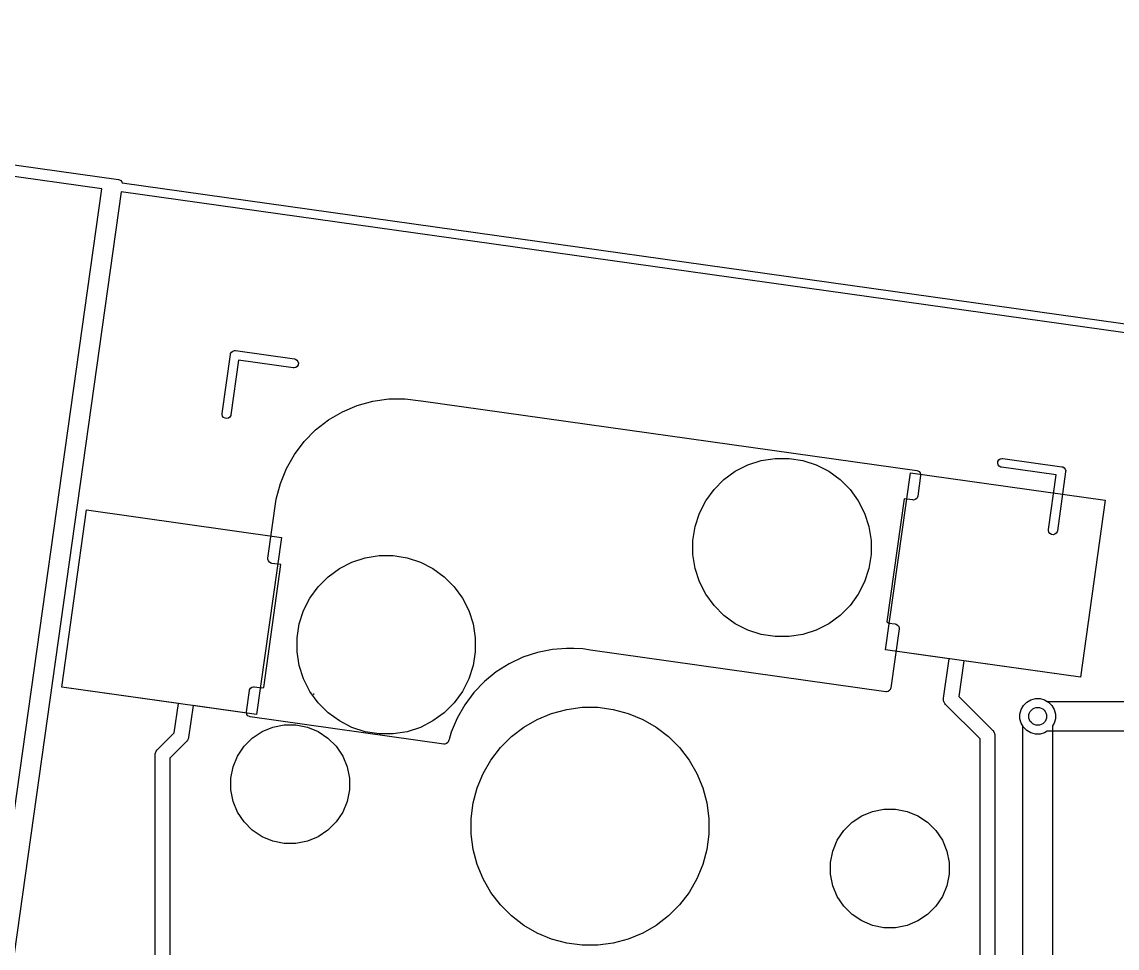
# Model space of a CAD drawing. Header units: millimetres. Extents: x 14 to 286, y -133 to -45.
# Drawn here: x 120.69 to 139.07, y -66.13 to -50.59 of the extents above; entities that cross this region are included whole.
import ezdxf

# ---------------------------------------------------------------- set-up
doc = ezdxf.new("R2010")
doc.units = ezdxf.units.MM
for name, color, linetype, true_color in [('B.Cu', 153, 'CONTINUOUS', 0x4d7fc4), ('B.Mask', 4, 'CONTINUOUS', 0x02ffee), ('B.Paste', 132, 'CONTINUOUS', 0x00c2c2), ('B.Silkscreen', 31, 'CONTINUOUS', 0xe8b2a7), ('F.Cu', 13, 'CONTINUOUS', 0xc83434), ('F.Mask', 201, 'CONTINUOUS', 0xd864ff), ('F.Silkscreen', 41, 'CONTINUOUS', 0xf2eda1), ('User.Drawings', 9, 'CONTINUOUS', 0xc2c2c2)]:
    doc.layers.add(name, color=color, linetype=linetype, true_color=true_color)

msp = doc.modelspace()

# ---------------------------------------------------------------- linework, layer by layer
at = {"layer": 'B.Cu', "linetype": 'CONTINUOUS'}
for p, q in [((135.183613, -61.126508), (135.601132, -58.155704)), ((135.601132, -58.155704), (138.869017, -58.614976)), ((121.362467, -61.749035), (121.779986, -58.778231)), ((121.779986, -58.778231), (125.047871, -59.237503)), ((138.869017, -58.614976), (138.451498, -61.58578)), ((125.047871, -59.237503), (124.630352, -62.208307)), ((136.248153, -61.276119), (135.183613, -61.126508)), ((136.155216, -61.937403), (136.248153, -61.276119)), ((136.495721, -61.310913), (136.411457, -61.910481)), ((138.451498, -61.58578), (136.495721, -61.310913)), ((123.318249, -62.023902), (121.362467, -61.749035)), ((136.411457, -61.910481), (136.981489, -62.480512)), ((123.248754, -62.518369), (123.318249, -62.023902)), ((123.565815, -62.058695), (123.490483, -62.594697)), ((124.630352, -62.208307), (123.565815, -62.058695)), ((136.154201, -61.961886), (136.155216, -61.937403)), ((136.156402, -61.970397), (136.154201, -61.961886)), ((136.156402, -61.979187), (136.156402, -61.970397)), ((136.162452, -61.993792), (136.156402, -61.979187)), ((136.166412, -62.009105), (136.162452, -61.993792)), ((136.171704, -62.016127), (136.166412, -62.009105)), ((136.175067, -62.024246), (136.171704, -62.016127)), ((136.190612, -62.043188), (136.175067, -62.024246)), ((136.7681, -62.620676), (136.190612, -62.043188)), ((137.457636, -62.125895), (137.496794, -62.058072)), ((137.496794, -62.058072), (137.552172, -62.002694)), ((137.552172, -62.002694), (137.619995, -61.963536)), ((137.619995, -61.963536), (137.695642, -61.943267)), ((137.695642, -61.943267), (137.773958, -61.943267)), ((137.773958, -61.943267), (137.849605, -61.963536)), ((137.849605, -61.963536), (137.917428, -62.002694)), ((137.917428, -62.002694), (137.972806, -62.058072)), ((137.972806, -62.058072), (138.011964, -62.125895)), ((137.437367, -62.201542), (137.457636, -62.125895)), ((137.437367, -62.279858), (137.437367, -62.201542)), ((137.457636, -62.355505), (137.437367, -62.279858)), ((138.011964, -62.125895), (138.032233, -62.201542)), ((138.032233, -62.279858), (138.011964, -62.355505)), ((138.032233, -62.201542), (138.032233, -62.279858)), ((137.4848, -62.402553), (137.457636, -62.355505)), ((137.4848, -74.076699), (137.4848, -62.402553)), ((138.011964, -62.355505), (137.9848, -62.402553)), ((137.9848, -62.402553), (137.9848, -73.952366)), ((122.963012, -62.804112), (123.248754, -62.518369)), ((123.47007, -62.647309), (123.461839, -62.657339)), ((123.470634, -62.646746), (123.47007, -62.647309)), ((123.476685, -62.632136), (123.470634, -62.646746)), ((123.484711, -62.618512), (123.476685, -62.632136)), ((123.488071, -62.604647), (123.484711, -62.618512)), ((123.489298, -62.601686), (123.488071, -62.604647)), ((123.490483, -62.594697), (123.489298, -62.599586)), ((123.489298, -62.599586), (123.489298, -62.601686)), ((136.7681, -68.532724), (136.7681, -62.620676)), ((136.981489, -62.480512), (136.997034, -62.499454)), ((136.997034, -62.499454), (137.015698, -62.544514)), ((137.015698, -62.544514), (137.0181, -62.5689)), ((137.0181, -62.5689), (137.0181, -68.5845)), ((122.928802, -62.868114), (122.947466, -62.823054)), ((122.947466, -62.823054), (122.947471, -62.823048)), ((122.947471, -62.823048), (122.963012, -62.804112)), ((123.454988, -62.665688), (123.1764, -62.944276)), ((123.458017, -62.661996), (123.454988, -62.665688)), ((123.459957, -62.660535), (123.458017, -62.661996)), ((123.461839, -62.657339), (123.459957, -62.660535)), ((122.9264, -62.8925), (122.928802, -62.868114)), ((122.9264, -74.428431), (122.9264, -62.8925)), ((123.1764, -62.944276), (123.1764, -74.463))]:
    msp.add_line(p, q, dxfattribs=at)
at = {"layer": 'B.Cu'}
msp.add_circle((137.7348, -62.2407), 0.15, dxfattribs=at)
at = {"layer": 'B.Mask', "linetype": 'CONTINUOUS'}
for p, q in [((132.662132, -58.128978), (132.871855, -58.022119)), ((132.871855, -58.022119), (133.095712, -57.949383)), ((133.095712, -57.949383), (133.328191, -57.912562)), ((133.328191, -57.912562), (133.563569, -57.912562)), ((133.563569, -57.912562), (133.796048, -57.949383)), ((133.796048, -57.949383), (134.019905, -58.022119)), ((134.019905, -58.022119), (134.229628, -58.128978)), ((132.471708, -58.267329), (132.662132, -58.128978)), ((134.229628, -58.128978), (134.420052, -58.267329)), ((135.183613, -61.126508), (135.601132, -58.155704)), ((135.601132, -58.155704), (138.869017, -58.614976)), ((132.305271, -58.433766), (132.471708, -58.267329)), ((134.420052, -58.267329), (134.586489, -58.433766)), ((132.16692, -58.62419), (132.305271, -58.433766)), ((134.586489, -58.433766), (134.72484, -58.62419)), ((121.362467, -61.749035), (121.779986, -58.778231)), ((121.779986, -58.778231), (125.047871, -59.237503)), ((132.060061, -58.833913), (132.16692, -58.62419)), ((134.72484, -58.62419), (134.831699, -58.833913)), ((138.869017, -58.614976), (138.451498, -61.58578)), ((131.987325, -59.05777), (132.060061, -58.833913)), ((134.831699, -58.833913), (134.904435, -59.05777)), ((131.950504, -59.290249), (131.987325, -59.05777)), ((134.904435, -59.05777), (134.941256, -59.290249)), ((125.047871, -59.237503), (124.630352, -62.208307)), ((131.950504, -59.525627), (131.950504, -59.290249)), ((134.941256, -59.290249), (134.941256, -59.525627)), ((131.987325, -59.758106), (131.950504, -59.525627)), ((134.941256, -59.525627), (134.904435, -59.758106)), ((126.02043, -59.76051), (126.230153, -59.653651)), ((126.230153, -59.653651), (126.45401, -59.580915)), ((126.45401, -59.580915), (126.686489, -59.544094)), ((126.686489, -59.544094), (126.921867, -59.544094)), ((126.921867, -59.544094), (127.154346, -59.580915)), ((127.154346, -59.580915), (127.378203, -59.653651)), ((127.378203, -59.653651), (127.587926, -59.76051)), ((125.830006, -59.898861), (126.02043, -59.76051)), ((127.587926, -59.76051), (127.77835, -59.898861)), ((132.060061, -59.981963), (131.987325, -59.758106)), ((134.904435, -59.758106), (134.831699, -59.981963)), ((125.525218, -60.255722), (125.663569, -60.065298)), ((125.663569, -60.065298), (125.830006, -59.898861)), ((127.77835, -59.898861), (127.944787, -60.065298)), ((127.944787, -60.065298), (128.083138, -60.255722)), ((132.16692, -60.191686), (132.060061, -59.981963)), ((134.831699, -59.981963), (134.72484, -60.191686)), ((125.418359, -60.465445), (125.525218, -60.255722)), ((128.083138, -60.255722), (128.189997, -60.465445)), ((132.305271, -60.38211), (132.16692, -60.191686)), ((134.72484, -60.191686), (134.586489, -60.38211)), ((132.471708, -60.548547), (132.305271, -60.38211)), ((134.586489, -60.38211), (134.420052, -60.548547)), ((125.345623, -60.689302), (125.418359, -60.465445)), ((128.189997, -60.465445), (128.262733, -60.689302)), ((132.662132, -60.686898), (132.471708, -60.548547)), ((134.420052, -60.548547), (134.229628, -60.686898)), ((125.308802, -60.921781), (125.345623, -60.689302)), ((128.262733, -60.689302), (128.299554, -60.921781)), ((132.871855, -60.793757), (132.662132, -60.686898)), ((133.095712, -60.866493), (132.871855, -60.793757)), ((134.019905, -60.793757), (133.796048, -60.866493)), ((134.229628, -60.686898), (134.019905, -60.793757)), ((125.308802, -61.157159), (125.308802, -60.921781)), ((128.299554, -60.921781), (128.299554, -61.157159)), ((133.328191, -60.903314), (133.095712, -60.866493)), ((133.563569, -60.903314), (133.328191, -60.903314)), ((133.796048, -60.866493), (133.563569, -60.903314)), ((125.345623, -61.389638), (125.308802, -61.157159)), ((128.299554, -61.157159), (128.262733, -61.389638)), ((138.451498, -61.58578), (135.183613, -61.126508)), ((125.418359, -61.613495), (125.345623, -61.389638)), ((128.262733, -61.389638), (128.189997, -61.613495)), ((125.525218, -61.823218), (125.418359, -61.613495)), ((128.189997, -61.613495), (128.083138, -61.823218)), ((124.630352, -62.208307), (121.362467, -61.749035)), ((125.663569, -62.013642), (125.525218, -61.823218)), ((128.083138, -61.823218), (127.944787, -62.013642)), ((125.830006, -62.180079), (125.663569, -62.013642)), ((127.944787, -62.013642), (127.77835, -62.180079)), ((129.833419, -62.123429), (130.092794, -62.089282)), ((130.092794, -62.089282), (130.354406, -62.089282)), ((130.354406, -62.089282), (130.613781, -62.123429)), ((126.02043, -62.31843), (125.830006, -62.180079)), ((127.77835, -62.180079), (127.587926, -62.31843)), ((129.339023, -62.291255), (129.580721, -62.19114)), ((129.580721, -62.19114), (129.833419, -62.123429)), ((130.613781, -62.123429), (130.866479, -62.19114)), ((130.866479, -62.19114), (131.108177, -62.291255)), ((124.721641, -62.49608), (124.902753, -62.421061)), ((124.902753, -62.421061), (125.095021, -62.382816)), ((125.095021, -62.382816), (125.291055, -62.382816)), ((125.291055, -62.382816), (125.483323, -62.421061)), ((125.483323, -62.421061), (125.664435, -62.49608)), ((126.230153, -62.425289), (126.02043, -62.31843)), ((126.45401, -62.498025), (126.230153, -62.425289)), ((127.378203, -62.425289), (127.154346, -62.498025)), ((127.587926, -62.31843), (127.378203, -62.425289)), ((128.904908, -62.58132), (129.11246, -62.422061)), ((129.11246, -62.422061), (129.339023, -62.291255)), ((131.108177, -62.291255), (131.33474, -62.422061)), ((131.33474, -62.422061), (131.542292, -62.58132)), ((124.420028, -62.743608), (124.558645, -62.604991)), ((124.558645, -62.604991), (124.721641, -62.49608)), ((125.664435, -62.49608), (125.827431, -62.604991)), ((125.827431, -62.604991), (125.966048, -62.743608)), ((126.686489, -62.534846), (126.45401, -62.498025)), ((126.921867, -62.534846), (126.686489, -62.534846)), ((127.154346, -62.498025), (126.921867, -62.534846)), ((128.71992, -62.766308), (128.904908, -62.58132)), ((131.542292, -62.58132), (131.72728, -62.766308)), ((124.311117, -62.906604), (124.420028, -62.743608)), ((125.966048, -62.743608), (126.074959, -62.906604)), ((128.560661, -62.97386), (128.71992, -62.766308)), ((131.72728, -62.766308), (131.886539, -62.97386)), ((124.236098, -63.087716), (124.311117, -62.906604)), ((126.074959, -62.906604), (126.149978, -63.087716)), ((128.429855, -63.200423), (128.560661, -62.97386)), ((131.886539, -62.97386), (132.017345, -63.200423)), ((124.197853, -63.279984), (124.236098, -63.087716)), ((126.149978, -63.087716), (126.188223, -63.279984)), ((128.32974, -63.442121), (128.429855, -63.200423)), ((132.017345, -63.200423), (132.11746, -63.442121)), ((124.197853, -63.476018), (124.197853, -63.279984)), ((126.188223, -63.279984), (126.188223, -63.476018)), ((124.236098, -63.668286), (124.197853, -63.476018)), ((126.188223, -63.476018), (126.149978, -63.668286)), ((128.262029, -63.694819), (128.32974, -63.442121)), ((132.11746, -63.442121), (132.185171, -63.694819)), ((124.311117, -63.849398), (124.236098, -63.668286)), ((126.149978, -63.668286), (126.074959, -63.849398)), ((128.227882, -63.954194), (128.262029, -63.694819)), ((132.185171, -63.694819), (132.219318, -63.954194)), ((124.420028, -64.012394), (124.311117, -63.849398)), ((126.074959, -63.849398), (125.966048, -64.012394)), ((134.619769, -64.018989), (134.782765, -63.910078)), ((134.782765, -63.910078), (134.963877, -63.835059)), ((134.963877, -63.835059), (135.156145, -63.796814)), ((135.156145, -63.796814), (135.352179, -63.796814)), ((135.352179, -63.796814), (135.544447, -63.835059)), ((135.544447, -63.835059), (135.725559, -63.910078)), ((135.725559, -63.910078), (135.888555, -64.018989)), ((124.558645, -64.151011), (124.420028, -64.012394)), ((125.966048, -64.012394), (125.827431, -64.151011)), ((128.227882, -64.215806), (128.227882, -63.954194)), ((132.219318, -63.954194), (132.219318, -64.215806)), ((134.481152, -64.157606), (134.619769, -64.018989)), ((135.888555, -64.018989), (136.027172, -64.157606)), ((124.721641, -64.259922), (124.558645, -64.151011)), ((124.902753, -64.334941), (124.721641, -64.259922)), ((125.664435, -64.259922), (125.483323, -64.334941)), ((125.827431, -64.151011), (125.664435, -64.259922)), ((128.262029, -64.475181), (128.227882, -64.215806)), ((132.219318, -64.215806), (132.185171, -64.475181)), ((134.372241, -64.320602), (134.481152, -64.157606)), ((136.027172, -64.157606), (136.136083, -64.320602)), ((125.095021, -64.373186), (124.902753, -64.334941)), ((125.291055, -64.373186), (125.095021, -64.373186)), ((125.483323, -64.334941), (125.291055, -64.373186)), ((128.32974, -64.727879), (128.262029, -64.475181)), ((132.185171, -64.475181), (132.11746, -64.727879)), ((134.297222, -64.501714), (134.372241, -64.320602)), ((136.136083, -64.320602), (136.211102, -64.501714)), ((134.258977, -64.693982), (134.297222, -64.501714)), ((136.211102, -64.501714), (136.249347, -64.693982)), ((128.429855, -64.969577), (128.32974, -64.727879)), ((132.11746, -64.727879), (132.017345, -64.969577)), ((134.258977, -64.890016), (134.258977, -64.693982)), ((136.249347, -64.693982), (136.249347, -64.890016)), ((128.560661, -65.19614), (128.429855, -64.969577)), ((132.017345, -64.969577), (131.886539, -65.19614)), ((134.297222, -65.082284), (134.258977, -64.890016)), ((136.249347, -64.890016), (136.211102, -65.082284)), ((128.71992, -65.403692), (128.560661, -65.19614)), ((131.886539, -65.19614), (131.72728, -65.403692)), ((134.372241, -65.263396), (134.297222, -65.082284)), ((136.211102, -65.082284), (136.136083, -65.263396)), ((128.904908, -65.58868), (128.71992, -65.403692)), ((131.72728, -65.403692), (131.542292, -65.58868)), ((134.481152, -65.426392), (134.372241, -65.263396)), ((136.136083, -65.263396), (136.027172, -65.426392)), ((129.11246, -65.747939), (128.904908, -65.58868)), ((131.542292, -65.58868), (131.33474, -65.747939)), ((134.619769, -65.565009), (134.481152, -65.426392)), ((134.782765, -65.67392), (134.619769, -65.565009)), ((135.888555, -65.565009), (135.725559, -65.67392)), ((136.027172, -65.426392), (135.888555, -65.565009)), ((129.339023, -65.878745), (129.11246, -65.747939)), ((131.33474, -65.747939), (131.108177, -65.878745)), ((134.963877, -65.748939), (134.782765, -65.67392)), ((135.156145, -65.787184), (134.963877, -65.748939)), ((135.544447, -65.748939), (135.352179, -65.787184)), ((135.725559, -65.67392), (135.544447, -65.748939)), ((129.580721, -65.97886), (129.339023, -65.878745)), ((131.108177, -65.878745), (130.866479, -65.97886)), ((135.352179, -65.787184), (135.156145, -65.787184)), ((129.833419, -66.046571), (129.580721, -65.97886)), ((130.092794, -66.080718), (129.833419, -66.046571)), ((130.354406, -66.080718), (130.092794, -66.080718)), ((130.613781, -66.046571), (130.354406, -66.080718)), ((130.866479, -65.97886), (130.613781, -66.046571))]:
    msp.add_line(p, q, dxfattribs=at)
at = {"layer": 'B.Paste', "linetype": 'CONTINUOUS'}
for p, q in [((135.183613, -61.126508), (135.601132, -58.155704)), ((135.601132, -58.155704), (138.869017, -58.614976)), ((121.362467, -61.749035), (121.779986, -58.778231)), ((121.779986, -58.778231), (125.047871, -59.237503)), ((138.869017, -58.614976), (138.451498, -61.58578)), ((125.047871, -59.237503), (124.630352, -62.208307)), ((138.451498, -61.58578), (135.183613, -61.126508)), ((124.630352, -62.208307), (121.362467, -61.749035))]:
    msp.add_line(p, q, dxfattribs=at)
at = {"layer": 'B.Silkscreen', "linetype": 'CONTINUOUS'}
for p, q in [((126.320667, -57.024309), (126.582676, -56.952201)), ((126.582676, -56.952201), (126.851854, -56.914908)), ((126.851854, -56.914908), (127.123598, -56.91307)), ((127.123598, -56.91307), (127.387725, -56.946026)), ((127.387725, -56.946026), (127.389561, -56.946103)), ((127.389561, -56.946103), (135.707814, -58.115157)), ((125.835895, -57.267463), (126.070313, -57.129999)), ((126.070313, -57.129999), (126.320667, -57.024309)), ((125.621426, -57.434349), (125.835895, -57.267463)), ((125.430574, -57.627801), (125.621426, -57.434349)), ((125.266605, -57.844508), (125.430574, -57.627801)), ((125.132326, -58.080764), (125.266605, -57.844508)), ((125.030032, -58.332526), (125.132326, -58.080764)), ((135.707814, -58.115157), (135.722103, -58.11862)), ((135.722103, -58.11862), (135.747317, -58.133473)), ((135.771646, -58.199865), (135.722935, -58.546459)), ((135.747317, -58.133473), (135.764928, -58.156843)), ((135.764928, -58.156843), (135.770655, -58.178989)), ((135.770655, -58.178989), (135.772255, -58.185175)), ((135.772255, -58.185175), (135.771646, -58.199865)), ((124.961476, -58.595486), (125.030032, -58.332526)), ((124.821689, -59.589449), (124.960862, -58.599181)), ((124.960862, -58.599181), (124.961571, -58.596251)), ((124.961571, -58.596251), (124.961476, -58.595486)), ((135.494638, -58.59011), (135.204398, -60.655278)), ((135.638226, -58.610291), (135.494638, -58.59011)), ((135.652906, -58.610899), (135.638226, -58.610291)), ((135.652917, -58.610901), (135.652906, -58.610899)), ((135.681249, -58.603573), (135.652917, -58.610901)), ((135.704619, -58.585962), (135.681249, -58.603573)), ((135.719472, -58.560748), (135.704619, -58.585962)), ((135.722935, -58.546459), (135.719472, -58.560748)), ((124.749611, -61.754924), (125.039014, -59.695728)), ((124.821079, -59.604139), (124.821689, -59.589449)), ((124.828407, -59.632471), (124.821079, -59.604139)), ((124.846018, -59.655841), (124.828407, -59.632471)), ((124.871232, -59.670694), (124.846018, -59.655841)), ((124.885521, -59.674157), (124.871232, -59.670694)), ((125.039014, -59.695728), (124.885521, -59.674157)), ((135.204398, -60.655278), (135.237127, -60.674557)), ((135.237127, -60.674557), (135.345964, -60.689854)), ((135.409796, -60.774562), (135.270622, -61.76483)), ((135.345964, -60.689854), (135.360253, -60.693317)), ((135.360253, -60.693317), (135.385467, -60.70817)), ((135.385467, -60.70817), (135.403078, -60.73154)), ((135.403078, -60.73154), (135.410406, -60.759872)), ((135.410406, -60.759872), (135.409796, -60.774562)), ((129.342771, -61.167928), (129.099318, -61.248369)), ((129.594213, -61.117757), (129.342771, -61.167928)), ((129.831188, -61.100004), (129.594213, -61.117757)), ((129.950623, -61.104625), (129.831188, -61.100004)), ((129.955158, -61.103595), (129.950623, -61.104625)), ((130.106006, -61.110751), (129.955158, -61.103595)), ((130.232355, -61.132451), (130.106006, -61.110751)), ((130.232849, -61.132379), (130.232355, -61.132451)), ((130.234574, -61.132797), (130.232849, -61.132379)), ((135.185914, -61.828662), (130.234574, -61.132797)), ((128.867482, -61.357879), (128.650721, -61.494827)), ((129.099318, -61.248369), (128.867482, -61.357879)), ((128.650721, -61.494827), (128.452265, -61.65717)), ((128.452265, -61.65717), (128.275073, -61.842489)), ((124.459839, -62.164146), (124.509941, -61.80765)), ((124.509941, -61.80765), (124.513404, -61.79336)), ((124.513404, -61.79336), (124.528257, -61.768146)), ((124.528257, -61.768146), (124.551627, -61.750535)), ((124.551627, -61.750535), (124.553154, -61.75014)), ((124.553154, -61.75014), (124.579959, -61.743207)), ((124.579959, -61.743207), (124.594649, -61.743817)), ((124.594649, -61.743817), (124.720028, -61.761438)), ((124.720028, -61.761438), (124.745823, -61.754767)), ((124.745823, -61.754767), (124.749611, -61.754924)), ((125.58481, -61.862624), (125.583759, -61.86768)), ((125.583759, -61.86768), (125.594107, -61.869134)), ((125.594107, -61.869134), (125.58481, -61.862624)), ((128.275073, -61.842489), (128.121786, -62.048021)), ((135.200603, -61.829271), (135.185914, -61.828662)), ((135.200604, -61.829272), (135.200603, -61.829271)), ((135.200605, -61.829272), (135.200604, -61.829271)), ((135.200604, -61.829271), (135.200604, -61.829272)), ((135.228936, -61.821944), (135.200605, -61.829272)), ((135.252306, -61.804333), (135.228936, -61.821944)), ((135.267159, -61.779119), (135.252306, -61.804333)), ((135.270622, -61.76483), (135.267159, -61.779119)), ((128.121786, -62.048021), (127.99469, -62.270702)), ((124.459229, -62.178836), (124.459839, -62.164146)), ((124.466557, -62.207168), (124.459229, -62.178836)), ((124.484168, -62.230538), (124.466557, -62.207168)), ((124.509382, -62.245391), (124.484168, -62.230538)), ((124.523671, -62.248854), (124.509382, -62.245391)), ((127.77175, -62.705342), (124.523671, -62.248854)), ((127.99469, -62.270702), (127.895679, -62.507212)), ((127.855334, -62.639154), (127.852995, -62.655799)), ((127.861018, -62.630637), (127.855334, -62.639154)), ((127.895679, -62.507212), (127.861018, -62.630637)), ((127.78644, -62.705952), (127.77175, -62.705342)), ((127.814772, -62.698624), (127.78644, -62.705952)), ((127.838142, -62.681013), (127.814772, -62.698624)), ((127.852995, -62.655799), (127.838142, -62.681013))]:
    msp.add_line(p, q, dxfattribs=at)
at = {"layer": 'F.Cu', "linetype": 'CONTINUOUS'}
for p, q in [((137.457636, -62.125895), (137.496794, -62.058072)), ((137.496794, -62.058072), (137.552172, -62.002694)), ((137.552172, -62.002694), (137.619995, -61.963536)), ((137.619995, -61.963536), (137.695642, -61.943267)), ((137.695642, -61.943267), (137.773958, -61.943267)), ((137.773958, -61.943267), (137.849605, -61.963536)), ((137.849605, -61.963536), (137.896654, -61.9907)), ((137.896654, -61.9907), (141.84804, -61.9907)), ((137.437367, -62.201542), (137.457636, -62.125895)), ((137.437367, -62.279858), (137.437367, -62.201542)), ((137.457636, -62.355505), (137.437367, -62.279858)), ((137.496794, -62.423328), (137.457636, -62.355505)), ((137.552172, -62.478706), (137.496794, -62.423328)), ((137.619995, -62.517864), (137.552172, -62.478706)), ((137.695642, -62.538133), (137.619995, -62.517864)), ((137.773958, -62.538133), (137.695642, -62.538133)), ((137.849605, -62.517864), (137.773958, -62.538133)), ((137.896654, -62.4907), (137.849605, -62.517864)), ((141.774799, -62.4907), (137.896654, -62.4907))]:
    msp.add_line(p, q, dxfattribs=at)
at = {"layer": 'F.Cu'}
msp.add_circle((137.7348, -62.2407), 0.15, dxfattribs=at)
at = {"layer": 'F.Mask', "linetype": 'CONTINUOUS'}
for p, q in [((132.662132, -58.128978), (132.871855, -58.022119)), ((132.871855, -58.022119), (133.095712, -57.949383)), ((133.095712, -57.949383), (133.328191, -57.912562)), ((133.328191, -57.912562), (133.563569, -57.912562)), ((133.563569, -57.912562), (133.796048, -57.949383)), ((133.796048, -57.949383), (134.019905, -58.022119)), ((134.019905, -58.022119), (134.229628, -58.128978)), ((132.471708, -58.267329), (132.662132, -58.128978)), ((134.229628, -58.128978), (134.420052, -58.267329)), ((132.305271, -58.433766), (132.471708, -58.267329)), ((134.420052, -58.267329), (134.586489, -58.433766)), ((132.16692, -58.62419), (132.305271, -58.433766)), ((134.586489, -58.433766), (134.72484, -58.62419)), ((132.060061, -58.833913), (132.16692, -58.62419)), ((134.72484, -58.62419), (134.831699, -58.833913)), ((131.987325, -59.05777), (132.060061, -58.833913)), ((134.831699, -58.833913), (134.904435, -59.05777)), ((131.950504, -59.290249), (131.987325, -59.05777)), ((134.904435, -59.05777), (134.941256, -59.290249)), ((131.950504, -59.525627), (131.950504, -59.290249)), ((134.941256, -59.290249), (134.941256, -59.525627)), ((131.987325, -59.758106), (131.950504, -59.525627)), ((134.941256, -59.525627), (134.904435, -59.758106)), ((126.02043, -59.76051), (126.230153, -59.653651)), ((126.230153, -59.653651), (126.45401, -59.580915)), ((126.45401, -59.580915), (126.686489, -59.544094)), ((126.686489, -59.544094), (126.921867, -59.544094)), ((126.921867, -59.544094), (127.154346, -59.580915)), ((127.154346, -59.580915), (127.378203, -59.653651)), ((127.378203, -59.653651), (127.587926, -59.76051)), ((125.830006, -59.898861), (126.02043, -59.76051)), ((127.587926, -59.76051), (127.77835, -59.898861)), ((132.060061, -59.981963), (131.987325, -59.758106)), ((134.904435, -59.758106), (134.831699, -59.981963)), ((125.525218, -60.255722), (125.663569, -60.065298)), ((125.663569, -60.065298), (125.830006, -59.898861)), ((127.77835, -59.898861), (127.944787, -60.065298)), ((127.944787, -60.065298), (128.083138, -60.255722)), ((132.16692, -60.191686), (132.060061, -59.981963)), ((134.831699, -59.981963), (134.72484, -60.191686)), ((125.418359, -60.465445), (125.525218, -60.255722)), ((128.083138, -60.255722), (128.189997, -60.465445)), ((132.305271, -60.38211), (132.16692, -60.191686)), ((134.72484, -60.191686), (134.586489, -60.38211)), ((132.471708, -60.548547), (132.305271, -60.38211)), ((134.586489, -60.38211), (134.420052, -60.548547)), ((125.345623, -60.689302), (125.418359, -60.465445)), ((128.189997, -60.465445), (128.262733, -60.689302)), ((132.662132, -60.686898), (132.471708, -60.548547)), ((134.420052, -60.548547), (134.229628, -60.686898)), ((125.308802, -60.921781), (125.345623, -60.689302)), ((128.262733, -60.689302), (128.299554, -60.921781)), ((132.871855, -60.793757), (132.662132, -60.686898)), ((133.095712, -60.866493), (132.871855, -60.793757)), ((134.019905, -60.793757), (133.796048, -60.866493)), ((134.229628, -60.686898), (134.019905, -60.793757)), ((125.308802, -61.157159), (125.308802, -60.921781)), ((128.299554, -60.921781), (128.299554, -61.157159)), ((133.328191, -60.903314), (133.095712, -60.866493)), ((133.563569, -60.903314), (133.328191, -60.903314)), ((133.796048, -60.866493), (133.563569, -60.903314)), ((125.345623, -61.389638), (125.308802, -61.157159)), ((128.299554, -61.157159), (128.262733, -61.389638)), ((125.418359, -61.613495), (125.345623, -61.389638)), ((128.262733, -61.389638), (128.189997, -61.613495)), ((125.525218, -61.823218), (125.418359, -61.613495)), ((128.189997, -61.613495), (128.083138, -61.823218)), ((125.663569, -62.013642), (125.525218, -61.823218)), ((128.083138, -61.823218), (127.944787, -62.013642)), ((125.830006, -62.180079), (125.663569, -62.013642)), ((127.944787, -62.013642), (127.77835, -62.180079)), ((129.833419, -62.123429), (130.092794, -62.089282)), ((130.092794, -62.089282), (130.354406, -62.089282)), ((130.354406, -62.089282), (130.613781, -62.123429)), ((126.02043, -62.31843), (125.830006, -62.180079)), ((127.77835, -62.180079), (127.587926, -62.31843)), ((129.339023, -62.291255), (129.580721, -62.19114)), ((129.580721, -62.19114), (129.833419, -62.123429)), ((130.613781, -62.123429), (130.866479, -62.19114)), ((130.866479, -62.19114), (131.108177, -62.291255)), ((124.721641, -62.49608), (124.902753, -62.421061)), ((124.902753, -62.421061), (125.095021, -62.382816)), ((125.095021, -62.382816), (125.291055, -62.382816)), ((125.291055, -62.382816), (125.483323, -62.421061)), ((125.483323, -62.421061), (125.664435, -62.49608)), ((126.230153, -62.425289), (126.02043, -62.31843)), ((126.45401, -62.498025), (126.230153, -62.425289)), ((127.378203, -62.425289), (127.154346, -62.498025)), ((127.587926, -62.31843), (127.378203, -62.425289)), ((128.904908, -62.58132), (129.11246, -62.422061)), ((129.11246, -62.422061), (129.339023, -62.291255)), ((131.108177, -62.291255), (131.33474, -62.422061)), ((131.33474, -62.422061), (131.542292, -62.58132)), ((124.420028, -62.743608), (124.558645, -62.604991)), ((124.558645, -62.604991), (124.721641, -62.49608)), ((125.664435, -62.49608), (125.827431, -62.604991)), ((125.827431, -62.604991), (125.966048, -62.743608)), ((126.686489, -62.534846), (126.45401, -62.498025)), ((126.921867, -62.534846), (126.686489, -62.534846)), ((127.154346, -62.498025), (126.921867, -62.534846)), ((128.71992, -62.766308), (128.904908, -62.58132)), ((131.542292, -62.58132), (131.72728, -62.766308)), ((124.311117, -62.906604), (124.420028, -62.743608)), ((125.966048, -62.743608), (126.074959, -62.906604)), ((128.560661, -62.97386), (128.71992, -62.766308)), ((131.72728, -62.766308), (131.886539, -62.97386)), ((124.236098, -63.087716), (124.311117, -62.906604)), ((126.074959, -62.906604), (126.149978, -63.087716)), ((128.429855, -63.200423), (128.560661, -62.97386)), ((131.886539, -62.97386), (132.017345, -63.200423)), ((124.197853, -63.279984), (124.236098, -63.087716)), ((126.149978, -63.087716), (126.188223, -63.279984)), ((128.32974, -63.442121), (128.429855, -63.200423)), ((132.017345, -63.200423), (132.11746, -63.442121)), ((124.197853, -63.476018), (124.197853, -63.279984)), ((126.188223, -63.279984), (126.188223, -63.476018)), ((124.236098, -63.668286), (124.197853, -63.476018)), ((126.188223, -63.476018), (126.149978, -63.668286)), ((128.262029, -63.694819), (128.32974, -63.442121)), ((132.11746, -63.442121), (132.185171, -63.694819)), ((124.311117, -63.849398), (124.236098, -63.668286)), ((126.149978, -63.668286), (126.074959, -63.849398)), ((128.227882, -63.954194), (128.262029, -63.694819)), ((132.185171, -63.694819), (132.219318, -63.954194)), ((124.420028, -64.012394), (124.311117, -63.849398)), ((126.074959, -63.849398), (125.966048, -64.012394)), ((134.619769, -64.018989), (134.782765, -63.910078)), ((134.782765, -63.910078), (134.963877, -63.835059)), ((134.963877, -63.835059), (135.156145, -63.796814)), ((135.156145, -63.796814), (135.352179, -63.796814)), ((135.352179, -63.796814), (135.544447, -63.835059)), ((135.544447, -63.835059), (135.725559, -63.910078)), ((135.725559, -63.910078), (135.888555, -64.018989)), ((124.558645, -64.151011), (124.420028, -64.012394)), ((125.966048, -64.012394), (125.827431, -64.151011)), ((128.227882, -64.215806), (128.227882, -63.954194)), ((132.219318, -63.954194), (132.219318, -64.215806)), ((134.481152, -64.157606), (134.619769, -64.018989)), ((135.888555, -64.018989), (136.027172, -64.157606)), ((124.721641, -64.259922), (124.558645, -64.151011)), ((124.902753, -64.334941), (124.721641, -64.259922)), ((125.664435, -64.259922), (125.483323, -64.334941)), ((125.827431, -64.151011), (125.664435, -64.259922)), ((128.262029, -64.475181), (128.227882, -64.215806)), ((132.219318, -64.215806), (132.185171, -64.475181)), ((134.372241, -64.320602), (134.481152, -64.157606)), ((136.027172, -64.157606), (136.136083, -64.320602)), ((125.095021, -64.373186), (124.902753, -64.334941)), ((125.291055, -64.373186), (125.095021, -64.373186)), ((125.483323, -64.334941), (125.291055, -64.373186)), ((128.32974, -64.727879), (128.262029, -64.475181)), ((132.185171, -64.475181), (132.11746, -64.727879)), ((134.297222, -64.501714), (134.372241, -64.320602)), ((136.136083, -64.320602), (136.211102, -64.501714)), ((134.258977, -64.693982), (134.297222, -64.501714)), ((136.211102, -64.501714), (136.249347, -64.693982)), ((128.429855, -64.969577), (128.32974, -64.727879)), ((132.11746, -64.727879), (132.017345, -64.969577)), ((134.258977, -64.890016), (134.258977, -64.693982)), ((136.249347, -64.693982), (136.249347, -64.890016)), ((128.560661, -65.19614), (128.429855, -64.969577)), ((132.017345, -64.969577), (131.886539, -65.19614)), ((134.297222, -65.082284), (134.258977, -64.890016)), ((136.249347, -64.890016), (136.211102, -65.082284)), ((128.71992, -65.403692), (128.560661, -65.19614)), ((131.886539, -65.19614), (131.72728, -65.403692)), ((134.372241, -65.263396), (134.297222, -65.082284)), ((136.211102, -65.082284), (136.136083, -65.263396)), ((128.904908, -65.58868), (128.71992, -65.403692)), ((131.72728, -65.403692), (131.542292, -65.58868)), ((134.481152, -65.426392), (134.372241, -65.263396)), ((136.136083, -65.263396), (136.027172, -65.426392)), ((129.11246, -65.747939), (128.904908, -65.58868)), ((131.542292, -65.58868), (131.33474, -65.747939)), ((134.619769, -65.565009), (134.481152, -65.426392)), ((134.782765, -65.67392), (134.619769, -65.565009)), ((135.888555, -65.565009), (135.725559, -65.67392)), ((136.027172, -65.426392), (135.888555, -65.565009)), ((129.339023, -65.878745), (129.11246, -65.747939)), ((131.33474, -65.747939), (131.108177, -65.878745)), ((134.963877, -65.748939), (134.782765, -65.67392)), ((135.156145, -65.787184), (134.963877, -65.748939)), ((135.544447, -65.748939), (135.352179, -65.787184)), ((135.725559, -65.67392), (135.544447, -65.748939)), ((129.580721, -65.97886), (129.339023, -65.878745)), ((131.108177, -65.878745), (130.866479, -65.97886)), ((135.352179, -65.787184), (135.156145, -65.787184)), ((129.833419, -66.046571), (129.580721, -65.97886)), ((130.092794, -66.080718), (129.833419, -66.046571)), ((130.354406, -66.080718), (130.092794, -66.080718)), ((130.613781, -66.046571), (130.354406, -66.080718)), ((130.866479, -65.97886), (130.613781, -66.046571))]:
    msp.add_line(p, q, dxfattribs=at)
at = {"layer": 'F.Silkscreen', "linetype": 'CONTINUOUS'}
for p, q in [((129.833419, -62.123429), (130.092794, -62.089282)), ((130.092794, -62.089282), (130.354406, -62.089282)), ((130.354406, -62.089282), (130.613781, -62.123429)), ((129.339023, -62.291255), (129.580721, -62.19114)), ((129.580721, -62.19114), (129.833419, -62.123429)), ((130.613781, -62.123429), (130.866479, -62.19114)), ((130.866479, -62.19114), (131.108177, -62.291255)), ((124.721641, -62.49608), (124.902753, -62.421061)), ((124.902753, -62.421061), (125.095021, -62.382816)), ((125.095021, -62.382816), (125.291055, -62.382816)), ((125.291055, -62.382816), (125.483323, -62.421061)), ((125.483323, -62.421061), (125.664435, -62.49608)), ((128.904908, -62.58132), (129.11246, -62.422061)), ((129.11246, -62.422061), (129.339023, -62.291255)), ((131.108177, -62.291255), (131.33474, -62.422061)), ((131.33474, -62.422061), (131.542292, -62.58132)), ((124.420028, -62.743608), (124.558645, -62.604991)), ((124.558645, -62.604991), (124.721641, -62.49608)), ((125.664435, -62.49608), (125.827431, -62.604991)), ((125.827431, -62.604991), (125.966048, -62.743608)), ((128.71992, -62.766308), (128.904908, -62.58132)), ((131.542292, -62.58132), (131.72728, -62.766308)), ((124.311117, -62.906604), (124.420028, -62.743608)), ((125.966048, -62.743608), (126.074959, -62.906604)), ((128.560661, -62.97386), (128.71992, -62.766308)), ((131.72728, -62.766308), (131.886539, -62.97386)), ((124.236098, -63.087716), (124.311117, -62.906604)), ((126.074959, -62.906604), (126.149978, -63.087716)), ((128.429855, -63.200423), (128.560661, -62.97386)), ((131.886539, -62.97386), (132.017345, -63.200423)), ((124.197853, -63.279984), (124.236098, -63.087716)), ((126.149978, -63.087716), (126.188223, -63.279984)), ((128.32974, -63.442121), (128.429855, -63.200423)), ((132.017345, -63.200423), (132.11746, -63.442121)), ((124.197853, -63.476018), (124.197853, -63.279984)), ((126.188223, -63.279984), (126.188223, -63.476018)), ((124.236098, -63.668286), (124.197853, -63.476018)), ((126.188223, -63.476018), (126.149978, -63.668286)), ((128.262029, -63.694819), (128.32974, -63.442121)), ((132.11746, -63.442121), (132.185171, -63.694819)), ((124.311117, -63.849398), (124.236098, -63.668286)), ((126.149978, -63.668286), (126.074959, -63.849398)), ((128.227882, -63.954194), (128.262029, -63.694819)), ((132.185171, -63.694819), (132.219318, -63.954194)), ((124.420028, -64.012394), (124.311117, -63.849398)), ((126.074959, -63.849398), (125.966048, -64.012394)), ((134.619769, -64.018989), (134.782765, -63.910078)), ((134.782765, -63.910078), (134.963877, -63.835059)), ((134.963877, -63.835059), (135.156145, -63.796814)), ((135.156145, -63.796814), (135.352179, -63.796814)), ((135.352179, -63.796814), (135.544447, -63.835059)), ((135.544447, -63.835059), (135.725559, -63.910078)), ((135.725559, -63.910078), (135.888555, -64.018989)), ((124.558645, -64.151011), (124.420028, -64.012394)), ((125.966048, -64.012394), (125.827431, -64.151011)), ((128.227882, -64.215806), (128.227882, -63.954194)), ((132.219318, -63.954194), (132.219318, -64.215806)), ((134.481152, -64.157606), (134.619769, -64.018989)), ((135.888555, -64.018989), (136.027172, -64.157606)), ((124.721641, -64.259922), (124.558645, -64.151011)), ((124.902753, -64.334941), (124.721641, -64.259922)), ((125.664435, -64.259922), (125.483323, -64.334941)), ((125.827431, -64.151011), (125.664435, -64.259922)), ((128.262029, -64.475181), (128.227882, -64.215806)), ((132.219318, -64.215806), (132.185171, -64.475181)), ((134.372241, -64.320602), (134.481152, -64.157606)), ((136.027172, -64.157606), (136.136083, -64.320602)), ((125.095021, -64.373186), (124.902753, -64.334941)), ((125.291055, -64.373186), (125.095021, -64.373186)), ((125.483323, -64.334941), (125.291055, -64.373186)), ((128.32974, -64.727879), (128.262029, -64.475181)), ((132.185171, -64.475181), (132.11746, -64.727879)), ((134.297222, -64.501714), (134.372241, -64.320602)), ((136.136083, -64.320602), (136.211102, -64.501714)), ((134.258977, -64.693982), (134.297222, -64.501714)), ((136.211102, -64.501714), (136.249347, -64.693982)), ((128.429855, -64.969577), (128.32974, -64.727879)), ((132.11746, -64.727879), (132.017345, -64.969577)), ((134.258977, -64.890016), (134.258977, -64.693982)), ((136.249347, -64.693982), (136.249347, -64.890016)), ((128.560661, -65.19614), (128.429855, -64.969577)), ((132.017345, -64.969577), (131.886539, -65.19614)), ((134.297222, -65.082284), (134.258977, -64.890016)), ((136.249347, -64.890016), (136.211102, -65.082284)), ((128.71992, -65.403692), (128.560661, -65.19614)), ((131.886539, -65.19614), (131.72728, -65.403692)), ((134.372241, -65.263396), (134.297222, -65.082284)), ((136.211102, -65.082284), (136.136083, -65.263396)), ((128.904908, -65.58868), (128.71992, -65.403692)), ((131.72728, -65.403692), (131.542292, -65.58868)), ((134.481152, -65.426392), (134.372241, -65.263396)), ((136.136083, -65.263396), (136.027172, -65.426392)), ((129.11246, -65.747939), (128.904908, -65.58868)), ((131.542292, -65.58868), (131.33474, -65.747939)), ((134.619769, -65.565009), (134.481152, -65.426392)), ((134.782765, -65.67392), (134.619769, -65.565009)), ((135.888555, -65.565009), (135.725559, -65.67392)), ((136.027172, -65.426392), (135.888555, -65.565009)), ((129.339023, -65.878745), (129.11246, -65.747939)), ((131.33474, -65.747939), (131.108177, -65.878745)), ((134.963877, -65.748939), (134.782765, -65.67392)), ((135.156145, -65.787184), (134.963877, -65.748939)), ((135.544447, -65.748939), (135.352179, -65.787184)), ((135.725559, -65.67392), (135.544447, -65.748939)), ((129.580721, -65.97886), (129.339023, -65.878745)), ((131.108177, -65.878745), (130.866479, -65.97886)), ((135.352179, -65.787184), (135.156145, -65.787184)), ((129.833419, -66.046571), (129.580721, -65.97886)), ((130.092794, -66.080718), (129.833419, -66.046571)), ((130.354406, -66.080718), (130.092794, -66.080718)), ((130.613781, -66.046571), (130.354406, -66.080718)), ((130.866479, -65.97886), (130.613781, -66.046571))]:
    msp.add_line(p, q, dxfattribs=at)
at = {"layer": 'User.Drawings', "linetype": 'CONTINUOUS'}
for p, q in [((103.49917, -50.588375), (122.314165, -53.23265)), ((122.032518, -53.388724), (103.546368, -50.790665)), ((122.314165, -53.23265), (122.328454, -53.236113)), ((122.328454, -53.236113), (122.353668, -53.250966)), ((122.353668, -53.250966), (122.371279, -53.274336)), ((122.371279, -53.274336), (122.3747, -53.287564)), ((119.412312, -72.032462), (122.032518, -53.388724)), ((122.361163, -53.437136), (119.741263, -72.078693)), ((140.896819, -56.042152), (122.361163, -53.437136)), ((122.3747, -53.287564), (140.991965, -55.90405)), ((124.052492, -57.158742), (124.191665, -56.168474)), ((124.191665, -56.168474), (124.195128, -56.154185)), ((124.195128, -56.154185), (124.209981, -56.128971)), ((124.209981, -56.128971), (124.233351, -56.11136)), ((124.233351, -56.11136), (124.261683, -56.104032)), ((124.261683, -56.104032), (124.276373, -56.104642)), ((124.276373, -56.104642), (125.266641, -56.243815)), ((124.329767, -56.263619), (124.201032, -57.179618)), ((125.245765, -56.392355), (124.329767, -56.263619)), ((125.260455, -56.392965), (125.245765, -56.392355)), ((125.288787, -56.385637), (125.260455, -56.392965)), ((125.266641, -56.243815), (125.28093, -56.247278)), ((125.28093, -56.247278), (125.306144, -56.262131)), ((125.312157, -56.368026), (125.288787, -56.385637)), ((125.306144, -56.262131), (125.323755, -56.285501)), ((125.32701, -56.342812), (125.312157, -56.368026)), ((125.323755, -56.285501), (125.331083, -56.313833)), ((125.331083, -56.313833), (125.32701, -56.342812)), ((124.051882, -57.173432), (124.052492, -57.158742)), ((124.05921, -57.201764), (124.051882, -57.173432)), ((124.076821, -57.225134), (124.05921, -57.201764)), ((124.102035, -57.239987), (124.076821, -57.225134)), ((124.131014, -57.24406), (124.102035, -57.239987)), ((124.159346, -57.236732), (124.131014, -57.24406)), ((124.182716, -57.219121), (124.159346, -57.236732)), ((124.197569, -57.193907), (124.182716, -57.219121)), ((124.201032, -57.179618), (124.197569, -57.193907)), ((137.06454, -57.992414), (137.068613, -57.963435)), ((137.071868, -58.020746), (137.06454, -57.992414)), ((137.068613, -57.963435), (137.083466, -57.938221)), ((137.089479, -58.044116), (137.071868, -58.020746)), ((137.083466, -57.938221), (137.106836, -57.92061)), ((137.114693, -58.058969), (137.089479, -58.044116)), ((137.106836, -57.92061), (137.135168, -57.913282)), ((137.128982, -58.062432), (137.114693, -58.058969)), ((137.135168, -57.913282), (137.149858, -57.913892)), ((137.149858, -57.913892), (138.140126, -58.053065)), ((138.140126, -58.053065), (138.154415, -58.056528)), ((138.154415, -58.056528), (138.179629, -58.071381)), ((138.04498, -58.191167), (137.128982, -58.062432)), ((137.916245, -59.107165), (138.04498, -58.191167)), ((138.203958, -58.137773), (138.064785, -59.128041)), ((138.179629, -58.071381), (138.19724, -58.094751)), ((138.19724, -58.094751), (138.204568, -58.123083)), ((138.204568, -58.123083), (138.203958, -58.137773)), ((137.915635, -59.121855), (137.916245, -59.107165)), ((137.922963, -59.150187), (137.915635, -59.121855)), ((137.940574, -59.173557), (137.922963, -59.150187)), ((138.061322, -59.14233), (138.046469, -59.167544)), ((138.064785, -59.128041), (138.061322, -59.14233)), ((137.965788, -59.18841), (137.940574, -59.173557)), ((137.994767, -59.192483), (137.965788, -59.18841)), ((138.023099, -59.185155), (137.994767, -59.192483)), ((138.046469, -59.167544), (138.023099, -59.185155))]:
    msp.add_line(p, q, dxfattribs=at)

doc.saveas('drawing.dxf')
